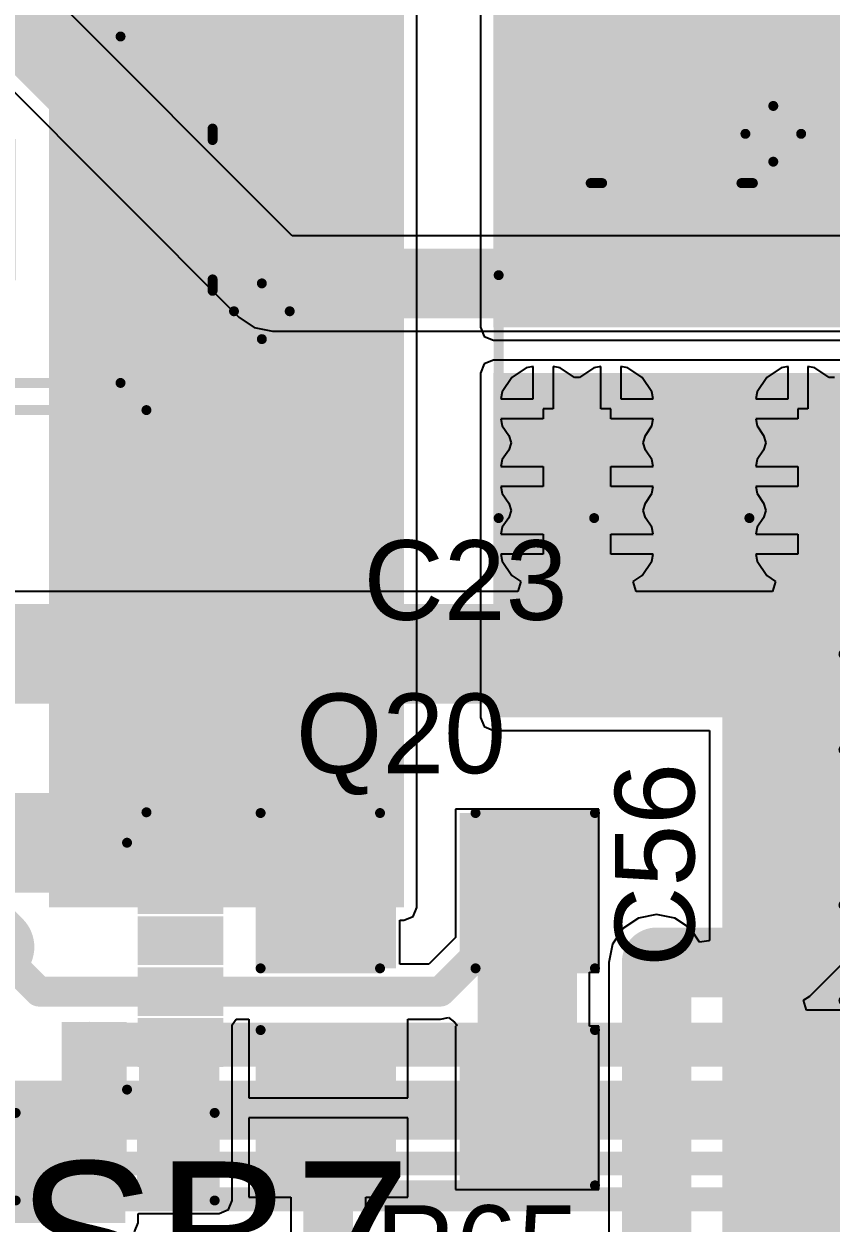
# Model space of a CAD drawing. Header units: millimetres. Extents: x 0 to 214, y 0 to 214.
# Drawn here: x 1.771 to 2.177, y 0.272 to 0.874 of the extents above; entities that cross this region are included whole.
import ezdxf

# ---------------------------------------------------------------- set-up
doc = ezdxf.new("R2010")
doc.units = ezdxf.units.MM
doc.header["$MEASUREMENT"] = 0
for name, color, linetype in [('BottomLayer', 5, 'Continuous'), ('BottomSolder', 6, 'Continuous'), ('TopLayer', 1, 'Continuous'), ('TopOverlay', 2, 'Continuous'), ('TopPaste', 8, 'Continuous'), ('TopSolder', 216, 'Continuous'), ('ViaHoleLayer', 16, 'Continuous')]:
    doc.layers.add(name, color=color, linetype=linetype)
doc.styles.add('Arial', font='', dxfattribs={"height": 0.2})
doc.styles.get('Arial').set_extended_font_data('Arial')

# ---------------------------------------------------------------- blocks, each defined once
blk = doc.blocks.new('RVT1E100M0405__217')
at = {"layer": 'TopLayer'}
for points in [[(-0.12205, 0.0315), (-0.01969, 0.0315), (-0.01969, -0.0315), (-0.12205, -0.0315)], [(0.01969, 0.0315), (0.12205, 0.0315), (0.12205, -0.0315), (0.01969, -0.0315)]]:
    blk.add_hatch(color=1, dxfattribs=at).paths.add_polyline_path(points)
at = {"layer": 'TopPaste'}
for points in [[(-0.12205, 0.0315), (-0.01969, 0.0315), (-0.01969, -0.0315), (-0.12205, -0.0315)], [(0.01969, 0.0315), (0.12205, 0.0315), (0.12205, -0.0315), (0.01969, -0.0315)]]:
    blk.add_hatch(color=8, dxfattribs=at).paths.add_polyline_path(points)
at = {"layer": 'TopSolder'}
for points in [[(-0.12605, 0.0355), (-0.01569, 0.0355), (-0.01569, -0.0355), (-0.12605, -0.0355)], [(0.01569, 0.0355), (0.12605, 0.0355), (0.12605, -0.0355), (0.01569, -0.0355)]]:
    blk.add_hatch(color=216, dxfattribs=at).paths.add_polyline_path(points)
at = {"layer": 'TopOverlay', "const_width": 0.005}
for points in [[(-0.08325, 0.04075), (-0.037, 0.087)], [(0.085, 0.087), (-0.037, 0.087)], [(0.085, 0.039), (0.085, 0.087)], [(-0.108, 0.037), (-0.108, 0.065)], [(-0.094, 0.051), (-0.122, 0.051)], [(-0.08325, 0.035), (-0.08325, 0.04075)], [(-0.08325, -0.04075), (-0.08325, -0.035)], [(-0.037, -0.087), (-0.08325, -0.04075)], [(0.085, -0.087), (0.085, -0.039)], [(0.085, -0.087), (-0.037, -0.087)]]:
    blk.add_lwpolyline(points, dxfattribs=at)
at = {"layer": 'TopOverlay', "const_width": 0.0025}
for points in [[(-0.03825, 0.087, 1), (-0.03575, 0.087, 1)], [(-0.03825, 0.087, 1), (-0.03575, 0.087, 1)], [(0.08375, 0.087, 1), (0.08625, 0.087, 1)], [(0.08375, 0.087, 1), (0.08625, 0.087, 1)], [(-0.10925, 0.065, 1), (-0.10675, 0.065, 1)], [(-0.12325, 0.051, 1), (-0.12075, 0.051, 1)], [(-0.09525, 0.051, 1), (-0.09275, 0.051, 1)], [(-0.0845, 0.04075, 1), (-0.082, 0.04075, 1)], [(-0.0845, 0.04075, 1), (-0.082, 0.04075, 1)], [(-0.10925, 0.037, 1), (-0.10675, 0.037, 1)], [(-0.0845, 0.035, 1), (-0.082, 0.035, 1)], [(0.08375, 0.039, 1), (0.08625, 0.039, 1)], [(-0.0845, -0.035, 1), (-0.082, -0.035, 1)], [(-0.0845, -0.04075, 1), (-0.082, -0.04075, 1)], [(-0.0845, -0.04075, 1), (-0.082, -0.04075, 1)], [(0.08375, -0.039, 1), (0.08625, -0.039, 1)], [(-0.03825, -0.087, 1), (-0.03575, -0.087, 1)], [(-0.03825, -0.087, 1), (-0.03575, -0.087, 1)], [(0.08375, -0.087, 1), (0.08625, -0.087, 1)], [(0.08375, -0.087, 1), (0.08625, -0.087, 1)]]:
    blk.add_lwpolyline(points, format="xyb", close=True, dxfattribs=at)
blk = doc.blocks.new('RVT1E100M0405__219')
at = {"layer": 'TopLayer'}
for points in [[(-0.12205, 0.0315), (-0.01969, 0.0315), (-0.01969, -0.0315), (-0.12205, -0.0315)], [(0.01969, 0.0315), (0.12205, 0.0315), (0.12205, -0.0315), (0.01969, -0.0315)]]:
    blk.add_hatch(color=1, dxfattribs=at).paths.add_polyline_path(points)
at = {"layer": 'TopPaste'}
for points in [[(-0.12205, 0.0315), (-0.01969, 0.0315), (-0.01969, -0.0315), (-0.12205, -0.0315)], [(0.01969, 0.0315), (0.12205, 0.0315), (0.12205, -0.0315), (0.01969, -0.0315)]]:
    blk.add_hatch(color=8, dxfattribs=at).paths.add_polyline_path(points)
at = {"layer": 'TopSolder'}
for points in [[(-0.12605, 0.0355), (-0.01569, 0.0355), (-0.01569, -0.0355), (-0.12605, -0.0355)], [(0.01569, 0.0355), (0.12605, 0.0355), (0.12605, -0.0355), (0.01569, -0.0355)]]:
    blk.add_hatch(color=216, dxfattribs=at).paths.add_polyline_path(points)
at = {"layer": 'TopOverlay', "const_width": 0.005}
for points in [[(-0.037, 0.087), (-0.08325, 0.04075)], [(0.085, 0.087), (-0.037, 0.087)], [(0.085, 0.087), (0.085, 0.039)], [(-0.108, 0.065), (-0.108, 0.037)], [(-0.094, 0.051), (-0.122, 0.051)], [(-0.08325, 0.04075), (-0.08325, 0.035)], [(-0.08325, -0.035), (-0.08325, -0.04075)], [(-0.037, -0.087), (-0.08325, -0.04075)], [(0.085, -0.039), (0.085, -0.087)], [(0.085, -0.087), (-0.037, -0.087)]]:
    blk.add_lwpolyline(points, dxfattribs=at)
at = {"layer": 'TopOverlay', "const_width": 0.0025}
for points in [[(-0.03825, 0.087, 1), (-0.03575, 0.087, 1)], [(-0.03825, 0.087, 1), (-0.03575, 0.087, 1)], [(0.08375, 0.087, 1), (0.08625, 0.087, 1)], [(0.08375, 0.087, 1), (0.08625, 0.087, 1)], [(-0.10925, 0.065, 1), (-0.10675, 0.065, 1)], [(-0.12325, 0.051, 1), (-0.12075, 0.051, 1)], [(-0.09525, 0.051, 1), (-0.09275, 0.051, 1)], [(-0.0845, 0.04075, 1), (-0.082, 0.04075, 1)], [(-0.0845, 0.04075, 1), (-0.082, 0.04075, 1)], [(-0.10925, 0.037, 1), (-0.10675, 0.037, 1)], [(-0.0845, 0.035, 1), (-0.082, 0.035, 1)], [(0.08375, 0.039, 1), (0.08625, 0.039, 1)], [(-0.0845, -0.035, 1), (-0.082, -0.035, 1)], [(-0.0845, -0.04075, 1), (-0.082, -0.04075, 1)], [(-0.0845, -0.04075, 1), (-0.082, -0.04075, 1)], [(0.08375, -0.039, 1), (0.08625, -0.039, 1)], [(-0.03825, -0.087, 1), (-0.03575, -0.087, 1)], [(-0.03825, -0.087, 1), (-0.03575, -0.087, 1)], [(0.08375, -0.087, 1), (0.08625, -0.087, 1)], [(0.08375, -0.087, 1), (0.08625, -0.087, 1)]]:
    blk.add_lwpolyline(points, format="xyb", close=True, dxfattribs=at)
blk = doc.blocks.new('LTC4359CMS8_PBF_227')
at = {"layer": 'TopLayer'}
for points in [[(-0.06539, 0.03012), (-0.10039, 0.03012), (-0.10039, 0.04665), (-0.06539, 0.04665)], [(0.10039, 0.03012), (0.06539, 0.03012), (0.06539, 0.04665), (0.10039, 0.04665)], [(-0.06539, 0.00453), (-0.10039, 0.00453), (-0.10039, 0.02106), (-0.06539, 0.02106)], [(0.10039, 0.00453), (0.06539, 0.00453), (0.06539, 0.02106), (0.10039, 0.02106)], [(-0.06539, -0.02106), (-0.10039, -0.02106), (-0.10039, -0.00453), (-0.06539, -0.00453)], [(0.10039, -0.02106), (0.06539, -0.02106), (0.06539, -0.00453), (0.10039, -0.00453)], [(-0.06539, -0.04665), (-0.10039, -0.04665), (-0.10039, -0.03012), (-0.06539, -0.03012)], [(0.10039, -0.04665), (0.06539, -0.04665), (0.06539, -0.03012), (0.10039, -0.03012)]]:
    blk.add_hatch(color=1, dxfattribs=at).paths.add_polyline_path(points)
at = {"layer": 'TopPaste'}
for points in [[(-0.06539, 0.03012), (-0.10039, 0.03012), (-0.10039, 0.04665), (-0.06539, 0.04665)], [(0.10039, 0.03012), (0.06539, 0.03012), (0.06539, 0.04665), (0.10039, 0.04665)], [(-0.06539, 0.00453), (-0.10039, 0.00453), (-0.10039, 0.02106), (-0.06539, 0.02106)], [(0.10039, 0.00453), (0.06539, 0.00453), (0.06539, 0.02106), (0.10039, 0.02106)], [(-0.06539, -0.02106), (-0.10039, -0.02106), (-0.10039, -0.00453), (-0.06539, -0.00453)], [(0.10039, -0.02106), (0.06539, -0.02106), (0.06539, -0.00453), (0.10039, -0.00453)], [(-0.06539, -0.04665), (-0.10039, -0.04665), (-0.10039, -0.03012), (-0.06539, -0.03012)], [(0.10039, -0.04665), (0.06539, -0.04665), (0.06539, -0.03012), (0.10039, -0.03012)]]:
    blk.add_hatch(color=8, dxfattribs=at).paths.add_polyline_path(points)
at = {"layer": 'TopSolder'}
for points in [[(-0.06139, 0.02612), (-0.10439, 0.02612), (-0.10439, 0.05065), (-0.06139, 0.05065)], [(0.10439, 0.02612), (0.06139, 0.02612), (0.06139, 0.05065), (0.10439, 0.05065)], [(-0.06139, 0.00053), (-0.10439, 0.00053), (-0.10439, 0.02506), (-0.06139, 0.02506)], [(0.10439, 0.00053), (0.06139, 0.00053), (0.06139, 0.02506), (0.10439, 0.02506)], [(-0.06139, -0.02506), (-0.10439, -0.02506), (-0.10439, -0.00053), (-0.06139, -0.00053)], [(0.10439, -0.02506), (0.06139, -0.02506), (0.06139, -0.00053), (0.10439, -0.00053)], [(-0.06139, -0.05065), (-0.10439, -0.05065), (-0.10439, -0.02612), (-0.06139, -0.02612)], [(0.10439, -0.05065), (0.06139, -0.05065), (0.06139, -0.02612), (0.10439, -0.02612)]]:
    blk.add_hatch(color=216, dxfattribs=at).paths.add_polyline_path(points)
at = {"layer": 'TopOverlay'}
for points, const_width in [([(-0.09317, 0.059, 1), (-0.09883, 0.059, 1)], 0.01), ([(-0.10133, 0.059, 1), (-0.09633, 0.059, 1)], 0.005), ([(-0.09567, 0.059, 1), (-0.09067, 0.059, 1)], 0.005), ([(-0.05725, 0.062, 1), (-0.05475, 0.062, 1)], 0.0025), ([(0.05475, 0.062, 1), (0.05725, 0.062, 1)], 0.0025), ([(-0.05725, -0.062, 1), (-0.05475, -0.062, 1)], 0.0025), ([(0.05475, -0.062, 1), (0.05725, -0.062, 1)], 0.0025)]:
    blk.add_lwpolyline(points, format="xyb", close=True, dxfattribs=dict(at, const_width=const_width))
at = {"layer": 'TopOverlay', "const_width": 0.005}
for points in [[(-0.056, 0.062), (0.056, 0.062)], [(-0.056, -0.062), (0.056, -0.062)]]:
    blk.add_lwpolyline(points, dxfattribs=at)
blk = doc.blocks.new('S______B______228')
at = {"layer": 'TopLayer'}
for points in [[(-0.045, -0.0175), (-0.045, 0.0175), (-0.015, 0.0175), (-0.015, -0.0175)], [(0.015, -0.0175), (0.015, 0.0175), (0.045, 0.0175), (0.045, -0.0175)]]:
    blk.add_hatch(color=1, dxfattribs=at).paths.add_polyline_path(points)
at = {"layer": 'TopPaste'}
for points in [[(-0.045, -0.0175), (-0.045, 0.0175), (-0.015, 0.0175), (-0.015, -0.0175)], [(0.015, -0.0175), (0.015, 0.0175), (0.045, 0.0175), (0.045, -0.0175)]]:
    blk.add_hatch(color=8, dxfattribs=at).paths.add_polyline_path(points)
at = {"layer": 'TopSolder'}
for points in [[(-0.049, -0.0215), (-0.049, 0.0215), (-0.011, 0.0215), (-0.011, -0.0215)], [(0.011, -0.0215), (0.011, 0.0215), (0.049, 0.0215), (0.049, -0.0215)]]:
    blk.add_hatch(color=216, dxfattribs=at).paths.add_polyline_path(points)
at = {"layer": 'TopOverlay', "const_width": 0.005}
for points in [[(0.05, 0.022), (-0.05, 0.022)], [(-0.05, 0.022), (-0.05, -0.022)], [(0.05, 0.022), (0.05, -0.022)], [(0.05, -0.022), (-0.05, -0.022)]]:
    blk.add_lwpolyline(points, dxfattribs=at)
at = {"layer": 'TopOverlay', "const_width": 0.0025}
for points in [[(-0.05125, 0.022, 1), (-0.04875, 0.022, 1)], [(-0.05125, 0.022, 1), (-0.04875, 0.022, 1)], [(0.04875, 0.022, 1), (0.05125, 0.022, 1)], [(0.04875, 0.022, 1), (0.05125, 0.022, 1)], [(-0.05125, -0.022, 1), (-0.04875, -0.022, 1)], [(-0.05125, -0.022, 1), (-0.04875, -0.022, 1)], [(0.04875, -0.022, 1), (0.05125, -0.022, 1)], [(0.04875, -0.022, 1), (0.05125, -0.022, 1)]]:
    blk.add_lwpolyline(points, format="xyb", close=True, dxfattribs=at)
blk = doc.blocks.new('R___1206_229')
at = {"layer": 'TopLayer'}
for points in [[(-0.08, 0.035), (-0.02, 0.035), (-0.02, -0.035), (-0.08, -0.035)], [(0.02, 0.035), (0.08, 0.035), (0.08, -0.035), (0.02, -0.035)]]:
    blk.add_hatch(color=1, dxfattribs=at).paths.add_polyline_path(points)
at = {"layer": 'TopPaste'}
for points in [[(-0.08, 0.035), (-0.02, 0.035), (-0.02, -0.035), (-0.08, -0.035)], [(0.02, 0.035), (0.08, 0.035), (0.08, -0.035), (0.02, -0.035)]]:
    blk.add_hatch(color=8, dxfattribs=at).paths.add_polyline_path(points)
at = {"layer": 'TopSolder'}
for points in [[(-0.084, 0.039), (-0.016, 0.039), (-0.016, -0.039), (-0.084, -0.039)], [(0.016, 0.039), (0.084, 0.039), (0.084, -0.039), (0.016, -0.039)]]:
    blk.add_hatch(color=216, dxfattribs=at).paths.add_polyline_path(points)
at = {"layer": 'TopOverlay', "const_width": 0.005}
for points in [[(-0.084, -0.039), (-0.084, 0.039)], [(-0.084, 0.039), (0.084, 0.039)], [(0.084, -0.039), (0.084, 0.039)], [(-0.084, -0.039), (0.084, -0.039)]]:
    blk.add_lwpolyline(points, dxfattribs=at)
at = {"layer": 'TopOverlay', "const_width": 0.0025}
for points in [[(-0.08525, 0.039, 1), (-0.08275, 0.039, 1)], [(-0.08525, 0.039, 1), (-0.08275, 0.039, 1)], [(0.08275, 0.039, 1), (0.08525, 0.039, 1)], [(0.08275, 0.039, 1), (0.08525, 0.039, 1)], [(-0.08525, -0.039, 1), (-0.08275, -0.039, 1)], [(-0.08525, -0.039, 1), (-0.08275, -0.039, 1)], [(0.08275, -0.039, 1), (0.08525, -0.039, 1)], [(0.08275, -0.039, 1), (0.08525, -0.039, 1)]]:
    blk.add_lwpolyline(points, format="xyb", close=True, dxfattribs=at)
blk = doc.blocks.new('RU6085H_231')
at = {"layer": 'TopLayer'}
for points in [[(-0.08071, 0.06378), (-0.13583, 0.06378), (-0.13583, 0.08622), (-0.08071, 0.08622)], [(0.13583, 0.06378), (0.08071, 0.06378), (0.08071, 0.08622), (0.13583, 0.08622)], [(-0.08071, 0.01378), (-0.13583, 0.01378), (-0.13583, 0.03622), (-0.08071, 0.03622)], [(0.13583, 0.01378), (0.08071, 0.01378), (0.08071, 0.03622), (0.13583, 0.03622)], [(-0.08071, -0.03622), (-0.13583, -0.03622), (-0.13583, -0.01378), (-0.08071, -0.01378)], [(0.13583, -0.03622), (0.08071, -0.03622), (0.08071, -0.01378), (0.13583, -0.01378)], [(-0.08071, -0.08622), (-0.13583, -0.08622), (-0.13583, -0.06378), (-0.08071, -0.06378)], [(0.13583, -0.08622), (0.08071, -0.08622), (0.08071, -0.06378), (0.13583, -0.06378)]]:
    blk.add_hatch(color=1, dxfattribs=at).paths.add_polyline_path(points)
at = {"layer": 'TopPaste'}
for points in [[(-0.08071, 0.06378), (-0.13583, 0.06378), (-0.13583, 0.08622), (-0.08071, 0.08622)], [(0.13583, 0.06378), (0.08071, 0.06378), (0.08071, 0.08622), (0.13583, 0.08622)], [(-0.08071, 0.01378), (-0.13583, 0.01378), (-0.13583, 0.03622), (-0.08071, 0.03622)], [(0.13583, 0.01378), (0.08071, 0.01378), (0.08071, 0.03622), (0.13583, 0.03622)], [(-0.08071, -0.03622), (-0.13583, -0.03622), (-0.13583, -0.01378), (-0.08071, -0.01378)], [(0.13583, -0.03622), (0.08071, -0.03622), (0.08071, -0.01378), (0.13583, -0.01378)], [(-0.08071, -0.08622), (-0.13583, -0.08622), (-0.13583, -0.06378), (-0.08071, -0.06378)], [(0.13583, -0.08622), (0.08071, -0.08622), (0.08071, -0.06378), (0.13583, -0.06378)]]:
    blk.add_hatch(color=8, dxfattribs=at).paths.add_polyline_path(points)
at = {"layer": 'TopSolder'}
for points in [[(-0.07671, 0.05978), (-0.13983, 0.05978), (-0.13983, 0.09022), (-0.07671, 0.09022)], [(0.13983, 0.05978), (0.07671, 0.05978), (0.07671, 0.09022), (0.13983, 0.09022)], [(-0.07671, 0.00978), (-0.13983, 0.00978), (-0.13983, 0.04022), (-0.07671, 0.04022)], [(0.13983, 0.00978), (0.07671, 0.00978), (0.07671, 0.04022), (0.13983, 0.04022)], [(-0.07671, -0.04022), (-0.13983, -0.04022), (-0.13983, -0.00978), (-0.07671, -0.00978)], [(0.13983, -0.04022), (0.07671, -0.04022), (0.07671, -0.00978), (0.13983, -0.00978)], [(-0.07671, -0.09022), (-0.13983, -0.09022), (-0.13983, -0.05978), (-0.07671, -0.05978)], [(0.13983, -0.09022), (0.07671, -0.09022), (0.07671, -0.05978), (0.13983, -0.05978)]]:
    blk.add_hatch(color=216, dxfattribs=at).paths.add_polyline_path(points)
at = {"layer": 'TopOverlay'}
for points, const_width in [([(-0.10476, 0.103, 1), (-0.11324, 0.103, 1)], 0.01), ([(-0.11574, 0.103, 1), (-0.11074, 0.103, 1)], 0.005), ([(-0.10726, 0.103, 1), (-0.10226, 0.103, 1)], 0.005), ([(-0.07625, 0.101, 1), (-0.07375, 0.101, 1)], 0.0025), ([(0.07175, 0.101, 1), (0.07425, 0.101, 1)], 0.0025), ([(-0.07625, -0.101, 1), (-0.07375, -0.101, 1)], 0.0025), ([(0.07175, -0.101, 1), (0.07425, -0.101, 1)], 0.0025)]:
    blk.add_lwpolyline(points, format="xyb", close=True, dxfattribs=dict(at, const_width=const_width))
at = {"layer": 'TopOverlay', "const_width": 0.005}
for points in [[(-0.075, 0.101), (0.073, 0.101)], [(-0.075, -0.101), (0.073, -0.101)]]:
    blk.add_lwpolyline(points, dxfattribs=at)
blk = doc.blocks.new('C___1206_233')
at = {"layer": 'TopLayer'}
for points in [[(-0.08, 0.035), (-0.02, 0.035), (-0.02, -0.035), (-0.08, -0.035)], [(0.02, 0.035), (0.08, 0.035), (0.08, -0.035), (0.02, -0.035)]]:
    blk.add_hatch(color=1, dxfattribs=at).paths.add_polyline_path(points)
at = {"layer": 'TopPaste'}
for points in [[(-0.08, 0.035), (-0.02, 0.035), (-0.02, -0.035), (-0.08, -0.035)], [(0.02, 0.035), (0.08, 0.035), (0.08, -0.035), (0.02, -0.035)]]:
    blk.add_hatch(color=8, dxfattribs=at).paths.add_polyline_path(points)
at = {"layer": 'TopSolder'}
for points in [[(-0.084, 0.039), (-0.016, 0.039), (-0.016, -0.039), (-0.084, -0.039)], [(0.016, 0.039), (0.084, 0.039), (0.084, -0.039), (0.016, -0.039)]]:
    blk.add_hatch(color=216, dxfattribs=at).paths.add_polyline_path(points)
at = {"layer": 'TopOverlay', "const_width": 0.005}
for points in [[(-0.024, 0.039), (-0.084, 0.039)], [(-0.084, 0.039), (-0.084, -0.039)], [(0.084, 0.039), (0.024, 0.039)], [(0.084, 0.039), (0.084, -0.039)], [(-0.024, -0.039), (-0.084, -0.039)], [(0.084, -0.039), (0.024, -0.039)]]:
    blk.add_lwpolyline(points, dxfattribs=at)
at = {"layer": 'TopOverlay', "const_width": 0.0025}
for points in [[(-0.08525, 0.039, 1), (-0.08275, 0.039, 1)], [(-0.08525, 0.039, 1), (-0.08275, 0.039, 1)], [(-0.02525, 0.039, 1), (-0.02275, 0.039, 1)], [(0.02275, 0.039, 1), (0.02525, 0.039, 1)], [(0.08275, 0.039, 1), (0.08525, 0.039, 1)], [(0.08275, 0.039, 1), (0.08525, 0.039, 1)], [(-0.08525, -0.039, 1), (-0.08275, -0.039, 1)], [(-0.08525, -0.039, 1), (-0.08275, -0.039, 1)], [(-0.02525, -0.039, 1), (-0.02275, -0.039, 1)], [(0.02275, -0.039, 1), (0.02525, -0.039, 1)], [(0.08275, -0.039, 1), (0.08525, -0.039, 1)], [(0.08275, -0.039, 1), (0.08525, -0.039, 1)]]:
    blk.add_lwpolyline(points, format="xyb", close=True, dxfattribs=at)
blk = doc.blocks.new('RVT1E100M0405__364')
at = {"layer": 'TopLayer'}
for points in [[(-0.12205, 0.0315), (-0.01969, 0.0315), (-0.01969, -0.0315), (-0.12205, -0.0315)], [(0.01969, 0.0315), (0.12205, 0.0315), (0.12205, -0.0315), (0.01969, -0.0315)]]:
    blk.add_hatch(color=1, dxfattribs=at).paths.add_polyline_path(points)
at = {"layer": 'TopPaste'}
for points in [[(-0.12205, 0.0315), (-0.01969, 0.0315), (-0.01969, -0.0315), (-0.12205, -0.0315)], [(0.01969, 0.0315), (0.12205, 0.0315), (0.12205, -0.0315), (0.01969, -0.0315)]]:
    blk.add_hatch(color=8, dxfattribs=at).paths.add_polyline_path(points)
at = {"layer": 'TopSolder'}
for points in [[(-0.12605, 0.0355), (-0.01569, 0.0355), (-0.01569, -0.0355), (-0.12605, -0.0355)], [(0.01569, 0.0355), (0.12605, 0.0355), (0.12605, -0.0355), (0.01569, -0.0355)]]:
    blk.add_hatch(color=216, dxfattribs=at).paths.add_polyline_path(points)
at = {"layer": 'TopOverlay', "const_width": 0.005}
for points in [[(-0.037, 0.087), (-0.08325, 0.04075)], [(0.085, 0.087), (-0.037, 0.087)], [(0.085, 0.087), (0.085, 0.039)], [(-0.108, 0.065), (-0.108, 0.037)], [(-0.094, 0.051), (-0.122, 0.051)], [(-0.08325, 0.04075), (-0.08325, 0.035)], [(-0.08325, -0.035), (-0.08325, -0.04075)], [(-0.037, -0.087), (-0.08325, -0.04075)], [(0.085, -0.039), (0.085, -0.087)], [(0.085, -0.087), (-0.037, -0.087)]]:
    blk.add_lwpolyline(points, dxfattribs=at)
at = {"layer": 'TopOverlay', "const_width": 0.0025}
for points in [[(-0.03825, 0.087, 1), (-0.03575, 0.087, 1)], [(-0.03825, 0.087, 1), (-0.03575, 0.087, 1)], [(0.08375, 0.087, 1), (0.08625, 0.087, 1)], [(0.08375, 0.087, 1), (0.08625, 0.087, 1)], [(-0.10925, 0.065, 1), (-0.10675, 0.065, 1)], [(-0.12325, 0.051, 1), (-0.12075, 0.051, 1)], [(-0.09525, 0.051, 1), (-0.09275, 0.051, 1)], [(-0.0845, 0.04075, 1), (-0.082, 0.04075, 1)], [(-0.0845, 0.04075, 1), (-0.082, 0.04075, 1)], [(-0.10925, 0.037, 1), (-0.10675, 0.037, 1)], [(-0.0845, 0.035, 1), (-0.082, 0.035, 1)], [(0.08375, 0.039, 1), (0.08625, 0.039, 1)], [(-0.0845, -0.035, 1), (-0.082, -0.035, 1)], [(-0.0845, -0.04075, 1), (-0.082, -0.04075, 1)], [(-0.0845, -0.04075, 1), (-0.082, -0.04075, 1)], [(0.08375, -0.039, 1), (0.08625, -0.039, 1)], [(-0.03825, -0.087, 1), (-0.03575, -0.087, 1)], [(-0.03825, -0.087, 1), (-0.03575, -0.087, 1)], [(0.08375, -0.087, 1), (0.08625, -0.087, 1)], [(0.08375, -0.087, 1), (0.08625, -0.087, 1)]]:
    blk.add_lwpolyline(points, format="xyb", close=True, dxfattribs=at)

msp = doc.modelspace()

# ---------------------------------------------------------------- hatches: boundary and pattern name
at = {"layer": 'BottomLayer'}
h = msp.add_hatch(color=5, dxfattribs=at)
edge = h.paths.add_edge_path()
edge.add_arc((2.032, 0.681), 0.01181, 0, 360)
h = msp.add_hatch(color=5, dxfattribs=at)
edge = h.paths.add_edge_path()
edge.add_arc((2.066, 0.681), 0.01181, 0, 360)
h = msp.add_hatch(color=5, dxfattribs=at)
edge = h.paths.add_edge_path()
edge.add_arc((2.16, 0.681), 0.01181, 0, 360)
h = msp.add_hatch(color=5, dxfattribs=at)
edge = h.paths.add_edge_path()
edge.add_arc((2.032, 0.647), 0.01181, 0, 360)
h = msp.add_hatch(color=5, dxfattribs=at)
edge = h.paths.add_edge_path()
edge.add_arc((2.066, 0.647), 0.01181, 0, 360)
h = msp.add_hatch(color=5, dxfattribs=at)
edge = h.paths.add_edge_path()
edge.add_arc((2.16, 0.647), 0.01181, 0, 360)
h = msp.add_hatch(color=5, dxfattribs=at)
edge = h.paths.add_edge_path()
edge.add_arc((2.032, 0.613), 0.01181, 0, 360)
h = msp.add_hatch(color=5, dxfattribs=at)
edge = h.paths.add_edge_path()
edge.add_arc((2.066, 0.613), 0.01181, 0, 360)
h = msp.add_hatch(color=5, dxfattribs=at)
edge = h.paths.add_edge_path()
edge.add_arc((2.16, 0.613), 0.01181, 0, 360)
h = msp.add_hatch(color=5, dxfattribs=at)
edge = h.paths.add_edge_path()
edge.add_arc((1.813, 0.463), 0.0315, 0, 360)
h = msp.add_hatch(color=5, dxfattribs=at)
edge = h.paths.add_edge_path()
edge.add_arc((2.089, 0.403), 0.01181, 0, 360)
h = msp.add_hatch(color=5, dxfattribs=at)
edge = h.paths.add_edge_path()
edge.add_arc((1.804, 0.36134), 0.01181, 0, 360)
at = {"layer": 'BottomSolder'}
h = msp.add_hatch(color=6, dxfattribs=at)
edge = h.paths.add_edge_path()
edge.add_arc((2.032, 0.681), 0.00591, 0, 360)
h = msp.add_hatch(color=6, dxfattribs=at)
edge = h.paths.add_edge_path()
edge.add_arc((2.066, 0.681), 0.00591, 0, 360)
h = msp.add_hatch(color=6, dxfattribs=at)
edge = h.paths.add_edge_path()
edge.add_arc((2.16, 0.681), 0.00591, 0, 360)
h = msp.add_hatch(color=6, dxfattribs=at)
edge = h.paths.add_edge_path()
edge.add_arc((2.032, 0.647), 0.00591, 0, 360)
h = msp.add_hatch(color=6, dxfattribs=at)
edge = h.paths.add_edge_path()
edge.add_arc((2.066, 0.647), 0.00591, 0, 360)
h = msp.add_hatch(color=6, dxfattribs=at)
edge = h.paths.add_edge_path()
edge.add_arc((2.16, 0.647), 0.00591, 0, 360)
h = msp.add_hatch(color=6, dxfattribs=at)
edge = h.paths.add_edge_path()
edge.add_arc((2.032, 0.613), 0.00591, 0, 360)
h = msp.add_hatch(color=6, dxfattribs=at)
edge = h.paths.add_edge_path()
edge.add_arc((2.066, 0.613), 0.00591, 0, 360)
h = msp.add_hatch(color=6, dxfattribs=at)
edge = h.paths.add_edge_path()
edge.add_arc((2.16, 0.613), 0.00591, 0, 360)
h = msp.add_hatch(color=6, dxfattribs=at)
edge = h.paths.add_edge_path()
edge.add_arc((1.813, 0.463), 0.01575, 0, 360)
h = msp.add_hatch(color=6, dxfattribs=at)
edge = h.paths.add_edge_path()
edge.add_arc((2.089, 0.403), 0.00591, 0, 360)
h = msp.add_hatch(color=6, dxfattribs=at)
edge = h.paths.add_edge_path()
edge.add_arc((1.804, 0.36134), 0.00591, 0, 360)
at = {"layer": 'TopLayer'}
for points in [[(1.78361, 0.43063), (1.962, 0.43063), (1.962, 0.92), (1.78361, 0.92)], [(2.007, 0.72197), (2.415, 0.72197), (2.415, 0.87945), (2.007, 0.87945)], [(2.007, 0.526), (2.265, 0.526), (2.265, 0.699), (2.007, 0.699)], [(2.122, 0.247), (2.266, 0.247), (2.266, 0.588), (2.122, 0.588)], [(1.79, 0.27985), (1.82264, 0.27985), (1.82264, 0.373), (1.79, 0.373)], [(1.82889, 0.28339), (1.86924, 0.28339), (1.86924, 0.37157), (1.82889, 0.37157)], [(1.702, 0.27217), (1.822, 0.27217), (1.822, 0.335), (1.702, 0.335)]]:
    msp.add_hatch(color=1, dxfattribs=at).paths.add_polyline_path(points)
h = msp.add_hatch(color=1, dxfattribs=at)
edge = h.paths.add_edge_path()
edge.add_arc((2.032, 0.681), 0.01181, 0, 360)
h = msp.add_hatch(color=1, dxfattribs=at)
edge = h.paths.add_edge_path()
edge.add_arc((2.066, 0.681), 0.01181, 0, 360)
h = msp.add_hatch(color=1, dxfattribs=at)
edge = h.paths.add_edge_path()
edge.add_arc((2.16, 0.681), 0.01181, 0, 360)
h = msp.add_hatch(color=1, dxfattribs=at)
edge = h.paths.add_edge_path()
edge.add_arc((2.032, 0.647), 0.01181, 0, 360)
h = msp.add_hatch(color=1, dxfattribs=at)
edge = h.paths.add_edge_path()
edge.add_arc((2.066, 0.647), 0.01181, 0, 360)
h = msp.add_hatch(color=1, dxfattribs=at)
edge = h.paths.add_edge_path()
edge.add_arc((2.16, 0.647), 0.01181, 0, 360)
h = msp.add_hatch(color=1, dxfattribs=at)
edge = h.paths.add_edge_path()
edge.add_arc((2.032, 0.613), 0.01181, 0, 360)
h = msp.add_hatch(color=1, dxfattribs=at)
edge = h.paths.add_edge_path()
edge.add_arc((2.066, 0.613), 0.01181, 0, 360)
h = msp.add_hatch(color=1, dxfattribs=at)
edge = h.paths.add_edge_path()
edge.add_arc((2.16, 0.613), 0.01181, 0, 360)
h = msp.add_hatch(color=1, dxfattribs=at)
edge = h.paths.add_edge_path()
edge.add_arc((1.813, 0.463), 0.0315, 0, 360)
h = msp.add_hatch(color=1, dxfattribs=at)
edge = h.paths.add_edge_path()
edge.add_arc((2.089, 0.403), 0.01181, 0, 360)
h = msp.add_hatch(color=1, dxfattribs=at)
edge = h.paths.add_edge_path()
edge.add_arc((1.804, 0.36134), 0.01181, 0, 360)
at = {"layer": 'TopSolder'}
h = msp.add_hatch(color=216, dxfattribs=at)
edge = h.paths.add_edge_path()
edge.add_arc((2.032, 0.681), 0.00591, 0, 360)
h = msp.add_hatch(color=216, dxfattribs=at)
edge = h.paths.add_edge_path()
edge.add_arc((2.066, 0.681), 0.00591, 0, 360)
h = msp.add_hatch(color=216, dxfattribs=at)
edge = h.paths.add_edge_path()
edge.add_arc((2.16, 0.681), 0.00591, 0, 360)
h = msp.add_hatch(color=216, dxfattribs=at)
edge = h.paths.add_edge_path()
edge.add_arc((2.032, 0.647), 0.00591, 0, 360)
h = msp.add_hatch(color=216, dxfattribs=at)
edge = h.paths.add_edge_path()
edge.add_arc((2.066, 0.647), 0.00591, 0, 360)
h = msp.add_hatch(color=216, dxfattribs=at)
edge = h.paths.add_edge_path()
edge.add_arc((2.16, 0.647), 0.00591, 0, 360)
h = msp.add_hatch(color=216, dxfattribs=at)
edge = h.paths.add_edge_path()
edge.add_arc((2.032, 0.613), 0.00591, 0, 360)
h = msp.add_hatch(color=216, dxfattribs=at)
edge = h.paths.add_edge_path()
edge.add_arc((2.066, 0.613), 0.00591, 0, 360)
h = msp.add_hatch(color=216, dxfattribs=at)
edge = h.paths.add_edge_path()
edge.add_arc((2.16, 0.613), 0.00591, 0, 360)
h = msp.add_hatch(color=216, dxfattribs=at)
edge = h.paths.add_edge_path()
edge.add_arc((1.813, 0.463), 0.01575, 0, 360)
h = msp.add_hatch(color=216, dxfattribs=at)
edge = h.paths.add_edge_path()
edge.add_arc((2.089, 0.403), 0.00591, 0, 360)
h = msp.add_hatch(color=216, dxfattribs=at)
edge = h.paths.add_edge_path()
edge.add_arc((1.804, 0.36134), 0.00591, 0, 360)
at = {"layer": 'ViaHoleLayer'}
h = msp.add_hatch(color=16, dxfattribs=at)
edge = h.paths.add_edge_path()
edge.add_arc((2.032, 0.681), 0.00591, 0, 360)
h = msp.add_hatch(color=16, dxfattribs=at)
edge = h.paths.add_edge_path()
edge.add_arc((2.066, 0.681), 0.00591, 0, 360)
h = msp.add_hatch(color=16, dxfattribs=at)
edge = h.paths.add_edge_path()
edge.add_arc((2.16, 0.681), 0.00591, 0, 360)
h = msp.add_hatch(color=16, dxfattribs=at)
edge = h.paths.add_edge_path()
edge.add_arc((2.032, 0.647), 0.00591, 0, 360)
h = msp.add_hatch(color=16, dxfattribs=at)
edge = h.paths.add_edge_path()
edge.add_arc((2.066, 0.647), 0.00591, 0, 360)
h = msp.add_hatch(color=16, dxfattribs=at)
edge = h.paths.add_edge_path()
edge.add_arc((2.16, 0.647), 0.00591, 0, 360)
h = msp.add_hatch(color=16, dxfattribs=at)
edge = h.paths.add_edge_path()
edge.add_arc((2.032, 0.613), 0.00591, 0, 360)
h = msp.add_hatch(color=16, dxfattribs=at)
edge = h.paths.add_edge_path()
edge.add_arc((2.066, 0.613), 0.00591, 0, 360)
h = msp.add_hatch(color=16, dxfattribs=at)
edge = h.paths.add_edge_path()
edge.add_arc((2.16, 0.613), 0.00591, 0, 360)
h = msp.add_hatch(color=16, dxfattribs=at)
edge = h.paths.add_edge_path()
edge.add_arc((1.813, 0.463), 0.01575, 0, 360)
h = msp.add_hatch(color=16, dxfattribs=at)
edge = h.paths.add_edge_path()
edge.add_arc((2.089, 0.403), 0.00591, 0, 360)
h = msp.add_hatch(color=16, dxfattribs=at)
edge = h.paths.add_edge_path()
edge.add_arc((1.804, 0.36134), 0.00591, 0, 360)

# ---------------------------------------------------------------- linework, layer by layer
at = {"layer": 'BottomLayer'}
for p, q in [((1.90592, 0.76796), (1.53612, 1.13776)), ((1.49906, 1.10706), (1.87906, 0.72706)), ((2.195, 0.76796), (1.90592, 0.76796)), ((1.87906, 0.72706), (1.87906, 0.72706)), ((1.87906, 0.72706), (1.88683, 0.72186)), ((1.88683, 0.72186), (1.896, 0.72004)), ((1.896, 0.72004), (1.896, 0.72004)), ((1.896, 0.72004), (2.195, 0.72004)), ((2.02349, 0.70155), (2.01628, 0.69672)), ((2.027, 0.70224), (2.02349, 0.70155)), ((2.027, 0.686), (2.027, 0.70224)), ((2.04051, 0.70155), (2.037, 0.70224)), ((2.037, 0.70224), (2.037, 0.681)), ((2.04772, 0.69672), (2.04051, 0.70155)), ((2.05749, 0.70155), (2.05028, 0.69672)), ((2.061, 0.70224), (2.05749, 0.70155)), ((2.061, 0.681), (2.061, 0.70224)), ((2.07451, 0.70155), (2.071, 0.70224)), ((2.071, 0.70224), (2.071, 0.686)), ((2.08172, 0.69672), (2.07451, 0.70155)), ((2.15149, 0.70155), (2.14428, 0.69672)), ((2.155, 0.70224), (2.15149, 0.70155)), ((2.155, 0.686), (2.155, 0.70224)), ((2.16851, 0.70155), (2.165, 0.70224)), ((2.165, 0.70224), (2.165, 0.681)), ((2.17572, 0.69672), (2.16851, 0.70155)), ((2.01628, 0.69672), (2.01145, 0.68951)), ((2.05028, 0.69672), (2.04772, 0.69672)), ((2.08655, 0.68951), (2.08172, 0.69672)), ((2.14428, 0.69672), (2.13945, 0.68951)), ((2.17828, 0.69672), (2.17572, 0.69672)), ((2.01145, 0.68951), (2.01076, 0.686)), ((2.08724, 0.686), (2.08655, 0.68951)), ((2.13945, 0.68951), (2.13876, 0.686)), ((2.01076, 0.686), (2.027, 0.686)), ((2.037, 0.681), (2.032, 0.681)), ((2.032, 0.681), (2.032, 0.676)), ((2.066, 0.681), (2.061, 0.681)), ((2.066, 0.676), (2.066, 0.681)), ((2.071, 0.686), (2.08724, 0.686)), ((2.13876, 0.686), (2.155, 0.686)), ((2.165, 0.681), (2.16, 0.681)), ((2.16, 0.681), (2.16, 0.676)), ((2.032, 0.676), (2.01076, 0.676)), ((2.01076, 0.676), (2.01145, 0.67249)), ((2.08724, 0.676), (2.066, 0.676)), ((2.08655, 0.67249), (2.08724, 0.676)), ((2.16, 0.676), (2.13876, 0.676)), ((2.13876, 0.676), (2.13945, 0.67249)), ((2.01145, 0.67249), (2.01468, 0.66767)), ((2.08332, 0.66767), (2.08655, 0.67249)), ((2.13945, 0.67249), (2.14268, 0.66767)), ((2.01468, 0.66767), (2.01586, 0.664)), ((2.01586, 0.664), (2.01468, 0.66033)), ((2.08214, 0.664), (2.08332, 0.66767)), ((2.08332, 0.66033), (2.08214, 0.664)), ((2.14268, 0.66767), (2.14386, 0.664)), ((2.14386, 0.664), (2.14268, 0.66033)), ((2.01468, 0.66033), (2.01145, 0.65551)), ((2.08655, 0.65551), (2.08332, 0.66033)), ((2.14268, 0.66033), (2.13945, 0.65551)), ((2.16594, 0.38606), (2.43794, 0.65806)), ((2.01145, 0.65551), (2.01076, 0.652)), ((2.01076, 0.652), (2.032, 0.652)), ((2.032, 0.652), (2.032, 0.642)), ((2.066, 0.642), (2.066, 0.652)), ((2.066, 0.652), (2.08724, 0.652)), ((2.08724, 0.652), (2.08655, 0.65551)), ((2.13945, 0.65551), (2.13876, 0.652)), ((2.13876, 0.652), (2.16, 0.652)), ((2.16, 0.652), (2.16, 0.642)), ((2.032, 0.642), (2.01076, 0.642)), ((2.01076, 0.642), (2.01145, 0.63849)), ((2.01145, 0.63849), (2.01468, 0.63367)), ((2.08724, 0.642), (2.066, 0.642)), ((2.08332, 0.63367), (2.08655, 0.63849)), ((2.08655, 0.63849), (2.08724, 0.642)), ((2.16, 0.642), (2.13876, 0.642)), ((2.13876, 0.642), (2.13945, 0.63849)), ((2.13945, 0.63849), (2.14268, 0.63367)), ((2.01468, 0.63367), (2.01586, 0.63)), ((2.08214, 0.63), (2.08332, 0.63367)), ((2.14268, 0.63367), (2.14386, 0.63)), ((2.01468, 0.62633), (2.01145, 0.62151)), ((2.01586, 0.63), (2.01468, 0.62633)), ((2.08332, 0.62633), (2.08214, 0.63)), ((2.08655, 0.62151), (2.08332, 0.62633)), ((2.14268, 0.62633), (2.13945, 0.62151)), ((2.14386, 0.63), (2.14268, 0.62633)), ((2.01145, 0.62151), (2.01076, 0.618)), ((2.08724, 0.618), (2.08655, 0.62151)), ((2.13945, 0.62151), (2.13876, 0.618)), ((2.01076, 0.618), (2.032, 0.618)), ((2.032, 0.618), (2.032, 0.608)), ((2.066, 0.608), (2.066, 0.618)), ((2.066, 0.618), (2.08724, 0.618)), ((2.13876, 0.618), (2.16, 0.618)), ((2.16, 0.618), (2.16, 0.608)), ((2.032, 0.608), (2.01076, 0.608)), ((2.01076, 0.608), (2.01145, 0.60449)), ((2.01145, 0.60449), (2.01628, 0.59728)), ((2.08724, 0.608), (2.066, 0.608)), ((2.08172, 0.59728), (2.08655, 0.60449)), ((2.08655, 0.60449), (2.08724, 0.608)), ((2.16, 0.608), (2.13876, 0.608)), ((2.13876, 0.608), (2.13945, 0.60449)), ((2.13945, 0.60449), (2.14428, 0.59728)), ((2.01628, 0.59728), (2.02078, 0.59427)), ((2.07722, 0.59427), (2.08172, 0.59728)), ((2.14428, 0.59728), (2.14878, 0.59427)), ((2.02078, 0.59427), (2.01926, 0.58927)), ((2.07874, 0.58927), (2.07722, 0.59427)), ((2.14878, 0.59427), (2.14726, 0.58927)), ((2.01926, 0.58927), (1.27391, 0.58927)), ((2.14726, 0.58927), (2.07874, 0.58927)), ((2.16284, 0.38398), (2.16594, 0.38606)), ((2.16435, 0.37898), (2.16284, 0.38398)), ((2.21847, 0.37898), (2.16435, 0.37898))]:
    msp.add_line(p, q, dxfattribs=at)
for points, const_width in [([(1.516, 1.124), (1.896, 0.744)], 0.035), ([(1.896, 0.744), (2.195, 0.744)], 0.035), ([(2.149, 0.403), (2.421, 0.675)], 0.035), ([(1.144, 0.558), (2.221, 0.558)], 0.05), ([(1.488, 0.463), (1.813, 0.463)], 0.05), ([(2.089, 0.403), (2.149, 0.403)], 0.035), ([(1.80431, 0.36165), (2.22565, 0.36165)], 0.022), ([(1.29124, 0.32876), (2.30806, 0.32876)], 0.02953), ([(1.29197, 0.302), (2.40597, 0.302)], 0.012), ([(1.32997, 0.284), (2.41597, 0.284)], 0.012)]:
    msp.add_lwpolyline(points, dxfattribs=dict(at, const_width=const_width))
for points, const_width in [([(1.88725, 0.744, 1), (1.90475, 0.744, 1)], 0.0175), ([(1.88725, 0.744, 1), (1.90475, 0.744, 1)], 0.0175), ([(1.8005, 0.463, 1), (1.8255, 0.463, 1)], 0.025), ([(2.08025, 0.403, 1), (2.09775, 0.403, 1)], 0.0175), ([(2.14025, 0.403, 1), (2.15775, 0.403, 1)], 0.0175), ([(2.14025, 0.403, 1), (2.15775, 0.403, 1)], 0.0175), ([(1.79881, 0.36165, 1), (1.80981, 0.36165, 1)], 0.011)]:
    msp.add_lwpolyline(points, format="xyb", close=True, dxfattribs=dict(at, const_width=const_width))
at = {"layer": 'TopLayer'}
for p, q in [((1.96849, 0.43063), (1.96849, 0.92)), ((2.00051, 0.87945), (2.00051, 0.72197)), ((2.00051, 0.72197), (2.00241, 0.71738)), ((2.00241, 0.71738), (2.007, 0.71548)), ((2.007, 0.71548), (2.27751, 0.71548)), ((2.007, 0.70549), (2.00241, 0.70359)), ((2.265, 0.70549), (2.007, 0.70549)), ((2.00241, 0.70359), (2.00051, 0.699)), ((2.00051, 0.699), (2.00051, 0.526)), ((2.00051, 0.526), (2.00241, 0.52141)), ((2.00241, 0.52141), (2.007, 0.51951)), ((2.007, 0.51951), (2.11551, 0.51951)), ((2.11551, 0.51951), (2.11551, 0.41395)), ((2.06, 0.48), (1.988, 0.48)), ((1.988, 0.48), (1.988, 0.41547)), ((2.06, 0.398), (2.06, 0.48)), ((1.96659, 0.42604), (1.96849, 0.43063)), ((1.96, 0.40207), (1.96, 0.42413)), ((1.96, 0.42413), (1.962, 0.42413)), ((1.962, 0.42413), (1.96659, 0.42604)), ((2.07983, 0.42514), (2.07206, 0.41994)), ((2.089, 0.42696), (2.07983, 0.42514)), ((2.09817, 0.42514), (2.089, 0.42696)), ((2.10594, 0.41994), (2.09817, 0.42514)), ((2.07206, 0.41994), (2.06686, 0.41217)), ((2.11051, 0.41311), (2.10594, 0.41994)), ((1.988, 0.41547), (1.9746, 0.40207)), ((2.06686, 0.41217), (2.06504, 0.403)), ((2.11526, 0.41384), (2.11051, 0.41311)), ((2.11551, 0.41395), (2.11526, 0.41384)), ((1.9746, 0.40207), (1.96, 0.40207)), ((2.05527, 0.371), (2.05527, 0.398)), ((2.05527, 0.398), (2.06, 0.398)), ((2.06504, 0.403), (2.06504, 0.22804)), ((1.87574, 0.37157), (1.87772, 0.37454)), ((1.87772, 0.37454), (1.884, 0.37454)), ((1.884, 0.37454), (1.884, 0.335)), ((1.964, 0.335), (1.964, 0.37454)), ((1.964, 0.37454), (1.98031, 0.37454)), ((1.98031, 0.37454), (1.98434, 0.37535)), ((1.98434, 0.37535), (1.98748, 0.37302)), ((1.87574, 0.28339), (1.87574, 0.37157)), ((1.98748, 0.37302), (1.98855, 0.37157)), ((1.98841, 0.371), (1.988, 0.371)), ((1.988, 0.371), (1.988, 0.289)), ((1.98855, 0.37157), (1.98841, 0.371)), ((2.06, 0.371), (2.05527, 0.371)), ((2.06, 0.289), (2.06, 0.371)), ((1.884, 0.335), (1.964, 0.335)), ((1.964, 0.325), (1.884, 0.325)), ((1.884, 0.325), (1.884, 0.285)), ((1.964, 0.285), (1.964, 0.325)), ((1.87384, 0.2788), (1.87574, 0.28339)), ((1.884, 0.285), (1.90514, 0.285)), ((1.90514, 0.285), (1.90514, 0.17589)), ((1.94286, 0.1837), (1.94286, 0.285)), ((1.94286, 0.285), (1.964, 0.285)), ((1.988, 0.289), (2.06, 0.289)), ((1.86924, 0.2769), (1.87384, 0.2788)), ((1.82659, 0.26758), (1.82849, 0.27217)), ((1.82849, 0.27663), (1.82889, 0.2769)), ((1.82849, 0.27217), (1.82849, 0.27663)), ((1.82889, 0.2769), (1.86924, 0.2769))]:
    msp.add_line(p, q, dxfattribs=at)
for points, const_width in [([(1.85688, 0.847), (1.86588, 0.838)], 0.05), ([(1.8703, 0.60438), (1.8703, 0.6759)], 0.05), ([(1.8703, 0.55238), (1.8703, 0.60438)], 0.05), ([(1.813, 0.48625), (1.86535, 0.5386)], 0.05), ([(1.813, 0.476), (1.813, 0.48625)], 0.05), ([(1.813, 0.47), (1.813, 0.476)], 0.05), ([(2.024, 0.33), (2.024, 0.439)], 0.05), ([(1.739, 0.428), (1.75631, 0.41069)], 0.04), ([(1.75631, 0.41069), (1.77869, 0.38831)], 0.015), ([(2.089, 0.204), (2.089, 0.403)], 0.035), ([(1.98031, 0.38831), (2, 0.408)], 0.015), ([(2, 0.408), (2.02358, 0.408)], 0.015), ([(1.77869, 0.38831), (1.84977, 0.38831)], 0.015), ([(1.84977, 0.38831), (1.98031, 0.38831)], 0.015), ([(1.924, 0.17589), (1.924, 0.33)], 0.025)]:
    msp.add_lwpolyline(points, dxfattribs=dict(at, const_width=const_width))
for points, const_width in [([(1.84438, 0.847, 1), (1.86938, 0.847, 1)], 0.025), ([(1.85338, 0.838, 1), (1.87838, 0.838, 1)], 0.025), ([(1.8578, 0.6759, 1), (1.8828, 0.6759, 1)], 0.025), ([(1.8578, 0.60438, 1), (1.8828, 0.60438, 1)], 0.025), ([(1.8578, 0.60438, 1), (1.8828, 0.60438, 1)], 0.025), ([(1.8578, 0.55238, 1), (1.8828, 0.55238, 1)], 0.025), ([(1.85285, 0.5386, 1), (1.87785, 0.5386, 1)], 0.025), ([(1.8005, 0.48625, 1), (1.8255, 0.48625, 1)], 0.025), ([(1.8005, 0.48625, 1), (1.8255, 0.48625, 1)], 0.025), ([(1.8005, 0.476, 1), (1.8255, 0.476, 1)], 0.025), ([(1.8005, 0.476, 1), (1.8255, 0.476, 1)], 0.025), ([(1.8005, 0.47, 1), (1.8255, 0.47, 1)], 0.025), ([(2.0115, 0.439, 1), (2.0365, 0.439, 1)], 0.025), ([(1.74631, 0.41069, 1), (1.76631, 0.41069, 1)], 0.02), ([(2.08025, 0.403, 1), (2.09775, 0.403, 1)], 0.0175), ([(1.99625, 0.408, 1), (2.00375, 0.408, 1)], 0.0075), ([(1.99625, 0.408, 1), (2.00375, 0.408, 1)], 0.0075), ([(2.01983, 0.408, 1), (2.02733, 0.408, 1)], 0.0075), ([(1.77494, 0.38831, 1), (1.78244, 0.38831, 1)], 0.0075), ([(1.77494, 0.38831, 1), (1.78244, 0.38831, 1)], 0.0075), ([(1.84602, 0.38831, 1), (1.85352, 0.38831, 1)], 0.0075), ([(1.84602, 0.38831, 1), (1.85352, 0.38831, 1)], 0.0075), ([(1.97656, 0.38831, 1), (1.98406, 0.38831, 1)], 0.0075), ([(1.97656, 0.38831, 1), (1.98406, 0.38831, 1)], 0.0075), ([(2.0115, 0.33, 1), (2.0365, 0.33, 1)], 0.025), ([(1.91775, 0.33, 1), (1.93025, 0.33, 1)], 0.0125)]:
    msp.add_lwpolyline(points, format="xyb", close=True, dxfattribs=dict(at, const_width=const_width))

# ---------------------------------------------------------------- block references
for name, p, rotation in [('RVT1E100M0405__364', (1.78262, 0.78102), 180), ('RVT1E100M0405__217', (2.0966, 0.71114), 270), ('RVT1E100M0405__219', (2.26786, 0.4708), 180), ('C___1206_233', (1.974, 0.439), 180), ('S______B______228', (1.81692, 0.30539), 180)]:
    msp.add_blockref(name, p, dxfattribs=dict(rotation=rotation))
for name, p in [('RU6085H_231', (1.75964, 0.57938)), ('LTC4359CMS8_PBF_227', (1.76688, 0.4011)), ('R___1206_229', (1.974, 0.33))]:
    msp.add_blockref(name, p)

# ---------------------------------------------------------------- texts
at = {"layer": 'TopOverlay', "style": 'Arial'}
for s, height, p in [('C23', 0.04, (1.94168, 0.57501)), ('Q20', 0.04, (1.90768, 0.49801)), ('SB7', 0.075, (1.76738, 0.22799)), ('R65', 0.04, (1.94768, 0.24101))]:
    msp.add_text(s, height=height, dxfattribs=at).set_placement(p)
msp.add_text('C56', height=0.04, rotation=90, dxfattribs=at).set_placement((2.10799, 0.40068))

doc.saveas('drawing.dxf')
